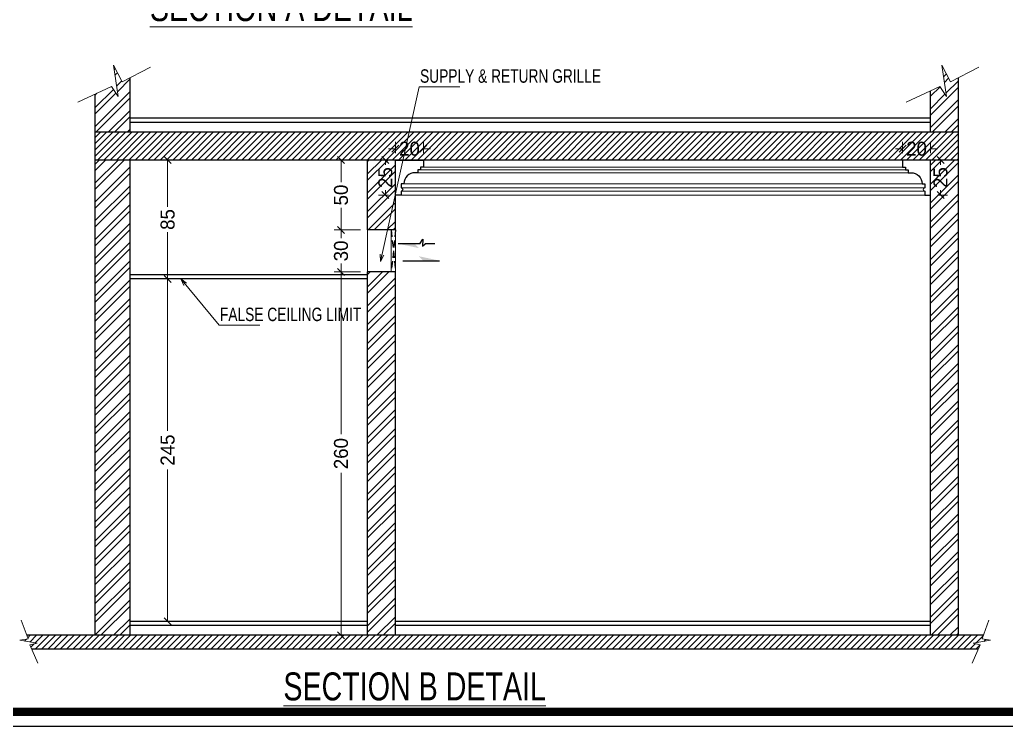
# Model space of a CAD drawing. Header units: centimetres. Extents: x 7997 to 116674, y 1017 to 13844.
# Drawn here: x 105354 to 106766, y 8084 to 9095 of the extents above; entities that cross this region are included whole.
import ezdxf

# ---------------------------------------------------------------- set-up
doc = ezdxf.new("R2010")
doc.units = ezdxf.units.CM
doc.header["$LTSCALE"] = 200
doc.header["$PDMODE"] = 2
doc.linetypes.add('A-106-Typical Floor Plan$0$HIDDEN', pattern=[0.375, 0.25, -0.125])
for name, color, linetype in [('COL', 1, 'Continuous'), ('DIFF', 131, 'Continuous'), ('DIM', 11, 'Continuous'), ('FALSE CEILING', 8, 'Continuous'), ('STEP', 7, 'Continuous')]:
    doc.layers.add(name, color=color, linetype=linetype)
for name, color, linetype, lineweight in [('HA', 251, 'Continuous', 0), ('HAT', 8, 'Continuous', 9), ('TEXT', 6, 'Continuous', 18), ('WALL', 3, 'Continuous', 25)]:
    doc.layers.add(name, color=color, linetype=linetype, lineweight=lineweight)
doc.styles.add('style8', font='swisscl.ttf', dxfattribs={"width": 0.8})
doc.styles.add('T2', font='')
doc.styles.get('T2').set_extended_font_data('Elisia')
doc.dimstyles.new('NORMAL-1', dxfattribs={"dimtxt": 10, "dimasz": 5, "dimexe": 5, "dimexo": 5, "dimgap": 1, "dimtad": 0, "dimdec": 0, "dimdsep": 46, "dimtxsty": 'T2', "dimblk1": 'OBLIQUE', "dimblk2": 'OBLIQUE', "dimsah": 1, "dimcen": 0.09, "dimclrd": 4, "dimclre": 4, "dimclrt": 6, "dimadec": 0, "dimazin": 0, "dimtfac": 1, "dimtdec": 0, "dimtofl": 0, "dimtmove": 1, "dimatfit": 3, "dimldrblk": 'OPEN30', "dimfxl": 0, "dimtolj": 1, "dimtzin": 0, "dimlwd": 5, "dimlwe": 5, "dimarcsym": 0})
pattern_1 = [(45, (-45128.841, -6058.9685), (-2.24506403, 2.24506403), [])]
pattern_2 = [(45, (-44791.678, -5143.76), (-6.735192, 6.735192), []), (45, (-44787.188, -5143.76), (-6.735192, 6.735192), [])]

# ---------------------------------------------------------------- blocks, each defined once
blk = doc.blocks.new('_OBLIQUE')
at = {"color": 0, "linetype": 'ByBlock'}
blk.add_line((-0.5, -0.5), (0.5, 0.5), dxfattribs=at)
blk = doc.blocks.new('_Open30')
at = {"color": 0, "linetype": 'ByBlock', "lineweight": -2}
for p, q in [((-1, 0.27), (0, 0)), ((0, 0), (-1, -0.27)), ((0, 0), (-1, 0))]:
    blk.add_line(p, q, dxfattribs=at)
blk = doc.blocks.new('AS')
at = {"layer": 'DIFF'}
blk.add_line((0, 0), (0, 13.77), dxfattribs=at)
blk.add_solid([(-1.67, 5.96), (0, 7.57), (0, 13.77)], dxfattribs=at)
blk = doc.blocks.new('*D520')
at = {"layer": 'Defpoints', "color": 0, "transparency": 16777216}
for p in [(-255, 330), (-273.96, 280), (-255, 280)]:
    blk.add_point(p, dxfattribs=at)
at = {"layer": 'HAT', "color": 4, "lineweight": 5, "transparency": 16777216}
for p, q in [((-260, 330), (-278.96, 330)), ((-273.96, 330), (-273.96, 314.1)), ((-273.96, 280), (-273.96, 295.9)), ((-260, 280), (-278.96, 280))]:
    blk.add_line(p, q, dxfattribs=at)
at = {"layer": 'HAT', "color": 4, "lineweight": 5, "transparency": 16777216, "xscale": 5, "yscale": 5, "zscale": 5}
for p, rotation in [((-273.96, 330), 90), ((-273.96, 280), 270)]:
    blk.add_blockref('_OBLIQUE', p, dxfattribs=dict(at, rotation=rotation))
at = {"layer": 'HAT', "color": 6, "transparency": 16777216, "insert": (-273.96, 305), "char_height": 10, "attachment_point": 5, "rotation": 90, "style": 'T2'}
blk.add_mtext('\\A1;50', dxfattribs=at)
blk = doc.blocks.new('*D521')
at = {"layer": 'Defpoints', "color": 0, "transparency": 16777216}
for p in [(-255, 280), (-273.96, 250), (-255, 250)]:
    blk.add_point(p, dxfattribs=at)
at = {"layer": 'HAT', "color": 4, "lineweight": 5, "transparency": 16777216}
for p, q in [((-260, 280), (-278.96, 280)), ((-273.96, 280), (-273.96, 274.1)), ((-273.96, 250), (-273.96, 255.9)), ((-260, 250), (-278.96, 250))]:
    blk.add_line(p, q, dxfattribs=at)
at = {"layer": 'HAT', "color": 4, "lineweight": 5, "transparency": 16777216, "xscale": 5, "yscale": 5, "zscale": 5}
for p, rotation in [((-273.96, 280), 90), ((-273.96, 250), 270)]:
    blk.add_blockref('_OBLIQUE', p, dxfattribs=dict(at, rotation=rotation))
at = {"layer": 'HAT', "color": 6, "transparency": 16777216, "insert": (-273.96, 265), "char_height": 10, "attachment_point": 5, "rotation": 90, "style": 'T2'}
blk.add_mtext('\\A1;30', dxfattribs=at)
blk = doc.blocks.new('*D522')
at = {"layer": 'Defpoints', "color": 0, "transparency": 16777216}
for p in [(-255, 250), (-273.96, -10), (-255, -10)]:
    blk.add_point(p, dxfattribs=at)
at = {"layer": 'HAT', "color": 4, "lineweight": 5, "transparency": 16777216}
for p, q in [((-260, 250), (-278.96, 250)), ((-273.96, 250), (-273.96, 133.86)), ((-273.96, -10), (-273.96, 106.14)), ((-260, -10), (-278.96, -10))]:
    blk.add_line(p, q, dxfattribs=at)
at = {"layer": 'HAT', "color": 4, "lineweight": 5, "transparency": 16777216, "xscale": 5, "yscale": 5, "zscale": 5}
for p, rotation in [((-273.96, 250), 90), ((-273.96, -10), 270)]:
    blk.add_blockref('_OBLIQUE', p, dxfattribs=dict(at, rotation=rotation))
at = {"layer": 'HAT', "color": 6, "transparency": 16777216, "insert": (-273.96, 120), "char_height": 10, "attachment_point": 5, "rotation": 90, "style": 'T2'}
blk.add_mtext('\\A1;260', dxfattribs=at)
blk = doc.blocks.new('*D523')
at = {"layer": 'Defpoints', "color": 0, "transparency": 16777216}
for p in [(-425, 245), (-425, 0), (-398.09, 0)]:
    blk.add_point(p, dxfattribs=at)
at = {"layer": 'HAT', "color": 4, "lineweight": 5, "transparency": 16777216}
for p, q in [((-420, 245), (-393.09, 245)), ((-398.09, 245), (-398.09, 136.36)), ((-398.09, 0), (-398.09, 108.64)), ((-420, 0), (-393.09, 0))]:
    blk.add_line(p, q, dxfattribs=at)
at = {"layer": 'HAT', "color": 4, "lineweight": 5, "transparency": 16777216, "xscale": 5, "yscale": 5, "zscale": 5}
for p, rotation in [((-398.09, 245), 90), ((-398.09, 0), 270)]:
    blk.add_blockref('_OBLIQUE', p, dxfattribs=dict(at, rotation=rotation))
at = {"layer": 'HAT', "color": 6, "transparency": 16777216, "insert": (-398.09, 122.5), "char_height": 10, "attachment_point": 5, "rotation": 90, "style": 'T2'}
blk.add_mtext('\\A1;245', dxfattribs=at)
blk = doc.blocks.new('*D524')
at = {"layer": 'Defpoints', "color": 0, "transparency": 16777216}
for p in [(-428.08, 330), (-398.09, 330), (-425, 245)]:
    blk.add_point(p, dxfattribs=at)
at = {"layer": 'HAT', "color": 4, "lineweight": 5, "transparency": 16777216}
for p, q in [((-423.08, 330), (-393.09, 330)), ((-398.09, 330), (-398.09, 296.6)), ((-398.09, 245), (-398.09, 278.4)), ((-420, 245), (-393.09, 245))]:
    blk.add_line(p, q, dxfattribs=at)
at = {"layer": 'HAT', "color": 4, "lineweight": 5, "transparency": 16777216, "xscale": 5, "yscale": 5, "zscale": 5}
for p, rotation in [((-398.09, 330), 90), ((-398.09, 245), 270)]:
    blk.add_blockref('_OBLIQUE', p, dxfattribs=dict(at, rotation=rotation))
at = {"layer": 'HAT', "color": 6, "transparency": 16777216, "insert": (-398.09, 287.5), "char_height": 10, "attachment_point": 5, "rotation": 90, "style": 'T2'}
blk.add_mtext('\\A1;85', dxfattribs=at)
blk = doc.blocks.new('*D525')
at = {"layer": 'Defpoints', "color": 0, "transparency": 16777216}
for p in [(-235, 338.1), (-235, 330), (-215, 330)]:
    blk.add_point(p, dxfattribs=at)
at = {"layer": 'DIM', "color": 4, "lineweight": 5, "transparency": 16777216}
for p, q in [((-235, 335), (-235, 343.1)), ((-215, 335), (-215, 343.1)), ((-235, 338.1), (-240, 338.1)), ((-215, 338.1), (-210, 338.1))]:
    blk.add_line(p, q, dxfattribs=at)
at = {"layer": 'DIM', "color": 4, "lineweight": 5, "transparency": 16777216, "xscale": 5, "yscale": 5, "zscale": 5}
blk.add_blockref('_OBLIQUE', (-235, 338.1), dxfattribs=at)
at = {"layer": 'DIM', "color": 4, "lineweight": 5, "transparency": 16777216, "xscale": 5, "yscale": 5, "zscale": 5, "rotation": 180}
blk.add_blockref('_OBLIQUE', (-215, 338.1), dxfattribs=at)
at = {"layer": 'DIM', "color": 6, "transparency": 16777216, "insert": (-225, 338.1), "char_height": 10, "attachment_point": 5, "style": 'T2'}
blk.add_mtext('\\A1;20', dxfattribs=at)
blk = doc.blocks.new('*D526')
at = {"layer": 'Defpoints', "color": 0, "transparency": 16777216}
for p in [(-242.22, 330), (-235, 330), (-235, 305)]:
    blk.add_point(p, dxfattribs=at)
at = {"layer": 'HAT', "color": 4, "lineweight": 5, "transparency": 16777216}
for p, q in [((-240, 330), (-247.22, 330)), ((-242.22, 330), (-242.22, 326.6)), ((-240, 305), (-247.22, 305)), ((-242.22, 305), (-242.22, 308.4))]:
    blk.add_line(p, q, dxfattribs=at)
at = {"layer": 'HAT', "color": 4, "lineweight": 5, "transparency": 16777216, "xscale": 5, "yscale": 5, "zscale": 5}
for p, rotation in [((-242.22, 330), 90), ((-242.22, 305), 270)]:
    blk.add_blockref('_OBLIQUE', p, dxfattribs=dict(at, rotation=rotation))
at = {"layer": 'HAT', "color": 6, "transparency": 16777216, "insert": (-242.22, 317.5), "char_height": 10, "attachment_point": 5, "rotation": 90, "style": 'T2'}
blk.add_mtext('\\A1;25', dxfattribs=at)
blk = doc.blocks.new('*D527')
at = {"layer": 'Defpoints', "color": 0, "transparency": 16777216}
for p in [(148.02, 338.1), (128.02, 330), (148.02, 330)]:
    blk.add_point(p, dxfattribs=at)
at = {"layer": 'DIM', "color": 4, "lineweight": 5, "transparency": 16777216}
for p, q in [((128.02, 335), (128.02, 343.1)), ((148.02, 335), (148.02, 343.1)), ((128.02, 338.1), (123.02, 338.1)), ((148.02, 338.1), (153.02, 338.1))]:
    blk.add_line(p, q, dxfattribs=at)
at = {"layer": 'DIM', "color": 4, "lineweight": 5, "transparency": 16777216, "xscale": 5, "yscale": 5, "zscale": 5}
blk.add_blockref('_OBLIQUE', (128.02, 338.1), dxfattribs=at)
at = {"layer": 'DIM', "color": 4, "lineweight": 5, "transparency": 16777216, "xscale": 5, "yscale": 5, "zscale": 5, "rotation": 180}
blk.add_blockref('_OBLIQUE', (148.02, 338.1), dxfattribs=at)
at = {"layer": 'DIM', "color": 6, "transparency": 16777216, "insert": (138.02, 338.1), "char_height": 10, "attachment_point": 5, "style": 'T2'}
blk.add_mtext('\\A1;20', dxfattribs=at)
blk = doc.blocks.new('*D528')
at = {"layer": 'Defpoints', "color": 0, "transparency": 16777216}
for p in [(148.02, 330), (155.24, 330), (148.02, 305)]:
    blk.add_point(p, dxfattribs=at)
at = {"layer": 'HAT', "color": 4, "lineweight": 5, "transparency": 16777216}
for p, q in [((153.02, 330), (160.24, 330)), ((155.24, 330), (155.24, 326.6)), ((153.02, 305), (160.24, 305)), ((155.24, 305), (155.24, 308.4))]:
    blk.add_line(p, q, dxfattribs=at)
at = {"layer": 'HAT', "color": 4, "lineweight": 5, "transparency": 16777216, "xscale": 5, "yscale": 5, "zscale": 5}
for p, rotation in [((155.24, 330), 90), ((155.24, 305), 270)]:
    blk.add_blockref('_OBLIQUE', p, dxfattribs=dict(at, rotation=rotation))
at = {"layer": 'HAT', "color": 6, "transparency": 16777216, "insert": (155.24, 317.5), "char_height": 10, "attachment_point": 5, "rotation": 90, "style": 'T2'}
blk.add_mtext('\\A1;25', dxfattribs=at)
blk = doc.blocks.new('08-TITLE SHEET-selattin', base_point=(45714.8, -203081.4))
at = {"color": 0}
blk.add_lwpolyline([(51244.8, -203081.4), (45714.8, -203081.4), (45714.8, -206921.4), (51244.8, -206921.4)], close=True, dxfattribs=at)
at = {"color": 0, "linetype": 'ByBlock', "const_width": 17}
blk.add_lwpolyline([(45744.3, -206891.9), (51215.3, -206891.9), (51215.3, -203110.8), (45744.3, -203110.8)], close=True, dxfattribs=at)
at = {"layer": 'HA', "ltscale": 1.2}
blk.add_lwpolyline([(45714.8, -203081.4), (51244.8, -203081.4), (51244.8, -206921.4), (45714.8, -206921.4)], close=True, dxfattribs=at)
blk = doc.blocks.new('SAD')
at = {"layer": 'HAT'}
h = blk.add_hatch(dxfattribs=at)
h.set_pattern_fill('ANSI32', color=8)
h.set_pattern_definition(pattern_2)
h.paths.add_polyline_path([(-425, 330), (-450, 330), (-450, -10), (-425, -10)])
h.paths.add_polyline_path([(-425, 388.86), (-430.59, 385.94), (-436.86, 397.91), (-433.63, 375.57), (-438.26, 382.59), (-450, 377.19), (-450, 350), (-425, 350)])
h = blk.add_hatch(dxfattribs=at)
h.set_pattern_fill('ANSI32', color=8)
h.set_pattern_definition([(45, (-45215.82, -6058.9685), (-6.735192, 6.735192), []), (45, (-45211.33, -6058.9685), (-6.735192, 6.735192), [])])
h.paths.add_polyline_path([(168.02, 388.86), (162.43, 385.94), (156.16, 397.91), (159.39, 375.57), (154.77, 382.59), (148.02, 379.49), (148.02, 350), (168.02, 350)])
h.paths.add_polyline_path([(148.02, -10), (168.02, -10), (168.02, 330), (148.02, 330)])
h = blk.add_hatch(dxfattribs=at)
h.set_pattern_fill('ANSI31', color=8)
h.set_pattern_definition(pattern_1)
h.paths.add_polyline_path([(168.02, 330), (168.02, 350), (-450, 350), (-450, 330)])
h = blk.add_hatch(dxfattribs=at)
h.set_pattern_fill('ANSI32', color=8)
h.set_pattern_definition(pattern_2)
h.paths.add_polyline_path([(-235, 330), (-255, 330), (-255, 280), (-235, 280)])
h.paths.add_polyline_path([(-255, -10), (-235, -10), (-235, 250), (-255, 250)])
h = blk.add_hatch(dxfattribs=at)
h.set_pattern_fill('ANSI31', color=8)
h.set_pattern_definition(pattern_1)
h.paths.add_polyline_path([(190.95, -13.59), (184.92, -12.47), (185.84, -10), (-498.87, -10), (-497.95, -12.47), (-503.99, -13.59), (-491.62, -15.66), (-496.71, -16.9), (-495.34, -20), (182.3, -20), (183.68, -16.9), (178.59, -15.66)])
at = {"layer": 'COL'}
for p, q in [((168.02, 350), (-450, 350)), ((168.02, 330), (-450, 330)), ((185.84, -10), (-498.87, -10)), ((182.3, -20), (-495.34, -20))]:
    blk.add_line(p, q, dxfattribs=at)
at = {"layer": 'DIFF'}
for p, q in [((-217.52, 270.19), (-233.09, 270.19)), ((-206.85, 270.19), (-213.68, 270.19))]:
    blk.add_line(p, q, dxfattribs=at)
blk.add_lwpolyline([(-217.52, 270.19), (-215.43, 273.44), (-215.73, 268.35), (-213.68, 270.19)], dxfattribs=at)
blk.add_solid([(-218.2, 267.01), (-221.28, 270.19), (-233.09, 270.19)], dxfattribs=at)
at = {"layer": 'FALSE CEILING', "color": 2}
for points in [[(-235, 330), (-215, 330), (-215, 325), (-217, 325), (-217, 323), (-219, 323), (-219, 321), (-221, 321, 0.414214), (-229, 313), (-231, 313), (-231, 310.25, -1), (-231, 307.75), (-231, 305), (-235, 305)], [(148.02, 330), (128.02, 330), (128.02, 325), (130.02, 325), (130.02, 323), (132.02, 323), (132.02, 321), (134.02, 321, -0.414214), (142.02, 313), (144.02, 313), (144.02, 310.25, 1), (144.02, 307.75), (144.02, 305), (148.02, 305)]]:
    blk.add_lwpolyline(points, format="xyb", close=True, dxfattribs=at)
at = {"layer": 'HAT', "color": 8}
for p, q in [((-215, 325), (128.02, 325)), ((-219, 321), (132.02, 321)), ((-217, 323), (130.02, 323)), ((-229, 313), (144.02, 313)), ((-231, 310.25), (144.02, 310.25)), ((-231, 307.75), (144.02, 307.75)), ((-231, 305), (144.02, 305))]:
    blk.add_line(p, q, dxfattribs=at)
at = {"layer": 'HAT'}
for p, q in [((-255, 250), (-255, 280)), ((-238, 280), (-238, 250)), ((-235, 250), (-235, 280))]:
    blk.add_line(p, q, dxfattribs=at)
for points in [[(-410.48, 396.46), (-430.59, 385.94), (-436.86, 397.91), (-433.63, 375.57), (-438.26, 382.59), (-462.52, 371.43)], [(182.54, 396.46), (162.43, 385.94), (156.16, 397.91), (159.39, 375.57), (154.77, 382.59), (130.5, 371.43)], [(-502.88, 0.75), (-497.95, -12.47), (-503.99, -13.59), (-491.62, -15.66), (-496.71, -16.9), (-490.94, -29.92)], [(189.85, 0.75), (184.92, -12.47), (190.95, -13.59), (178.59, -15.66), (183.68, -16.9), (177.9, -29.92)]]:
    blk.add_lwpolyline(points, dxfattribs=at)
at = {"layer": 'STEP'}
for p, q in [((148.02, 360), (-425, 360)), ((148.02, 357), (-425, 357)), ((-255, 248), (-425, 248)), ((-255, 245), (-425, 245)), ((148.02, 0), (-235, 0)), ((-255, 0), (-425, 0)), ((-255, -3), (-425, -3)), ((148.02, -3), (-235, -3))]:
    blk.add_line(p, q, dxfattribs=at)
at = {"layer": 'WALL'}
for p, q in [((-425, 350), (-425, 388.86)), ((168.02, -10), (168.02, 388.86)), ((-450, -10), (-450, 377.19)), ((148.02, 350), (148.02, 379.49)), ((-425, -10), (-425, 330)), ((-255, 280), (-255, 330)), ((-235, 280), (-235, 330)), ((148.02, -10), (148.02, 330)), ((-235, 280), (-255, 280)), ((-255, -10), (-255, 250)), ((-235, 250), (-255, 250)), ((-235, -10), (-235, 250))]:
    blk.add_line(p, q, dxfattribs=at)
at = {"layer": 'WALL', "color": 8, "linetype": 'A-106-Typical Floor Plan$0$HIDDEN', "ltscale": 0.1}
for p, q in [((-238, 280), (-235, 250)), ((-235, 280), (-238, 250))]:
    blk.add_line(p, q, dxfattribs=at)
at = {"layer": 'DIFF', "xscale": 1.904999999896972, "yscale": 1.904999999896972, "zscale": 1.904999999896972, "rotation": 270}
blk.add_blockref('AS', (-229.67, 258.04), dxfattribs=at)
at = {"layer": 'TEXT', "style": 'style8'}
for s, p in [('SUPPLY & RETURN GRILLE', (-217.4, 385.34)), ('FALSE CEILING LIMIT', (-360.67, 214.81))]:
    blk.add_text(s, height=9.6, dxfattribs=at).set_placement(p)
at = {"layer": 'DIM'}
dim = blk.add_linear_dim(base=(-235, 338.1), p1=(-215, 330), p2=(-235, 330), angle=180, dimstyle='NORMAL-1', dxfattribs=at)
dim.commit()
dim.dimension.update_dxf_attribs({"geometry": '*D525', "text_midpoint": (-225, 338.1)})
dim = blk.add_linear_dim(base=(148.02, 338.1), p1=(128.02, 330), p2=(148.02, 330), dimstyle='NORMAL-1', dxfattribs=at)
dim.commit()
dim.dimension.update_dxf_attribs({"geometry": '*D527', "text_midpoint": (138.02, 338.1)})
at = {"layer": 'HAT'}
for base, p1, p2, picture, middle in [((-398.09, 330), (-425, 245), (-428.08, 330), '*D524', (-398.09, 287.5)), ((-273.96, 280), (-255, 330), (-255, 280), '*D520', (-273.96, 305)), ((-273.96, 250), (-255, 280), (-255, 250), '*D521', (-273.96, 265)), ((-398.09, 0), (-425, 245), (-425, 0), '*D523', (-398.09, 122.5)), ((-273.96, -10), (-255, 250), (-255, -10), '*D522', (-273.96, 120))]:
    dim = blk.add_linear_dim(base=base, p1=p1, p2=p2, angle=90, dimstyle='NORMAL-1', dxfattribs=at)
    dim.commit()
    dim.dimension.update_dxf_attribs({"geometry": picture, "text_midpoint": middle})
for base, p1, p2, picture, middle in [((-242.22, 330), (-235, 305), (-235, 330), '*D526', (-242.22, 317.5)), ((155.24, 330), (148.02, 305), (148.02, 330), '*D528', (155.24, 317.5))]:
    dim = blk.add_linear_dim(base=base, p1=p1, p2=p2, angle=90, dimstyle='NORMAL-1', override={"dimfxl": 10, "dimfxlon": 1}, dxfattribs=at)
    dim.commit()
    dim.dimension.update_dxf_attribs({"geometry": picture, "text_midpoint": middle})
for points in [[(-245.73, 257.5), (-218.1, 382.51), (-188.97, 382.51)], [(-388.74, 245), (-361.12, 211.98), (-331.99, 211.98)]]:
    blk.add_leader(points, dimstyle='NORMAL-1', override={"dimgap": 1, "dimtad": 0}, dxfattribs=at)

msp = doc.modelspace()

# ---------------------------------------------------------------- linework, layer by layer
at = {"linetype": 'Continuous'}
msp.add_lwpolyline([(103745.997, 8084.0841), (107616.997, 8084.0841), (107616.997, 10772.0841), (103745.997, 10772.0841)], close=True, dxfattribs=at)

# ---------------------------------------------------------------- block references
at = {"layer": 'DIM', "color": 0, "linetype": 'Continuous', "xscale": 0.7000000000000033, "yscale": 0.7000000000000033, "zscale": 0.7000000000000033}
msp.add_blockref('08-TITLE SHEET-selattin', (103745.997, 10772.0841), dxfattribs=at)
at = {"layer": 'HAT', "xscale": 2, "yscale": 2, "zscale": 2}
msp.add_blockref('SAD', (106361.9386, 8234.2166), dxfattribs=at)

# ---------------------------------------------------------------- texts
at = {"layer": 'TEXT', "style": 'style8'}
for s, p in [('%%USECTION A DETAIL', (105540.3729, 9093.11)), ('%%USECTION B DETAIL', (105731.4651, 8121.1368))]:
    msp.add_text(s, height=40, dxfattribs=at).set_placement(p)

doc.saveas('drawing.dxf')
